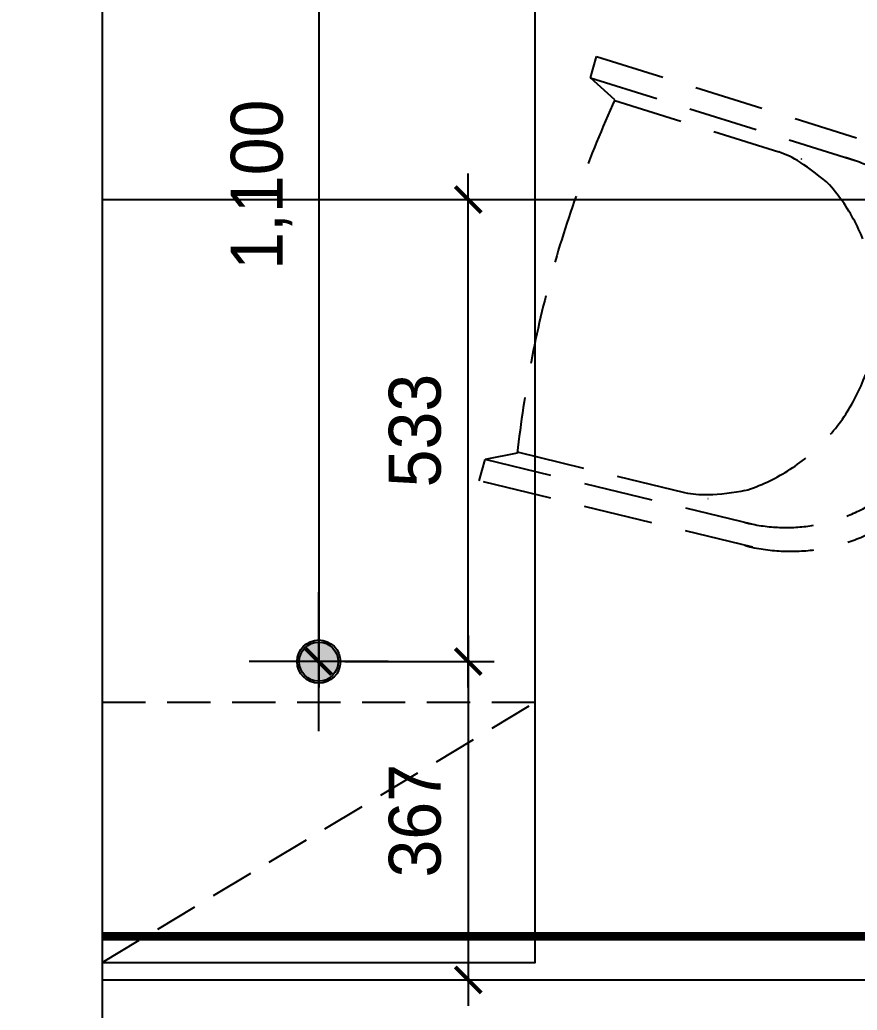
# Model space of a CAD drawing. Header units: millimetres. Extents: x 236955 to 308542, y 30900 to 88969.
# Drawn here: x 288870 to 289836, y 61020 to 62162 of the extents above; entities that cross this region are included whole.
import ezdxf

# ---------------------------------------------------------------- set-up
doc = ezdxf.new("R2010")
doc.units = ezdxf.units.MM
doc.header["$LTSCALE"] = 100
doc.header["$PDMODE"] = 3
for name, pattern in [('DASHED', [0.75, 0.5, -0.25]), ('DH-HID2', [1.2, 0.8, -0.4]), ('HID', [2.3, 1.5, -0.8])]:
    doc.linetypes.add(name, pattern=pattern)
doc.layers.get('DEFPOINTS').update_dxf_attribs({"color": 248})
for name, color, linetype in [('06-FUR', 6, 'Continuous'), ('06-LIGHT', 4, 'Continuous'), ('07-DIM WAL', 5, 'Continuous'), ('CEIL-LIGHT', 7, 'Continuous'), ('CO-BATH', 6, 'Continuous'), ('F-WALL1', 2, 'Continuous'), ('FU-FURM', 251, 'DH-HID2'), ('FUR', 8, 'DASHED'), ('RC-LIGHT', 7, 'Continuous')]:
    doc.layers.add(name, color=color, linetype=linetype)
doc.styles.add('HY 울릉도 L', font='')
doc.styles.get('HY 울릉도 L').set_extended_font_data('HY울릉도L')
doc.dimstyles.new('30', dxfattribs={"dimscale": 30, "dimtxt": 2, "dimasz": 1, "dimexe": 1, "dimexo": 1, "dimgap": 1, "dimtad": 1, "dimdec": 0, "dimrnd": 0.05, "dimdsep": 46, "dimlunit": 6, "dimtxsty": 'HY 울릉도 L', "dimblk": 'ARCHTICK', "dimcen": 2.5, "dimdle": 1, "dimclrd": 133, "dimclre": 133, "dimclrt": 30, "dimadec": 0, "dimazin": 0, "dimtfac": 1, "dimtdec": 0, "dimtix": 1, "dimtmove": 2, "dimatfit": 3, "dimldrblk": 'ARCHTICK', "dimfxl": 1, "dimlwd": -1, "dimlwe": -1, "dimarcsym": 0})

# ---------------------------------------------------------------- blocks, each defined once
blk = doc.blocks.new('flooor')
at = {"layer": 'F-WALL1'}
blk.add_lwpolyline([(263664.6, 60619.5), (262461.6, 60619.5), (262461.6, 60874.5), (262974.6, 60874.5), (262974.6, 65839.5), (262929.6, 65839.5), (262929.6, 65997.5), (263209.6, 65997.5), (263209.6, 65839.5), (263164.6, 65839.5), (263164.6, 60874.5), (263664.6, 60874.5), (263664.6, 60619.5), (263686.3, 60619.5)], dxfattribs=at)
blk = doc.blocks.new('vjswjdjeh')
at = {"layer": '06-FUR', "color": 8}
blk.add_lwpolyline([(326653.2, 57522), (326153.2, 57522), (326153.2, 54522), (326653.2, 54522)], close=True, dxfattribs=at)
at = {"layer": 'FU-FURM', "color": 8}
for p, q in [((326717.1, 55542.4), (326723.9, 55566.9)), ((326723.9, 55566.9), (327023.9, 55473.3)), ((326717.1, 55542.4), (327023.3, 55446.9)), ((326745.2, 55517.1), (326717.1, 55542.4)), ((326744.9, 55516), (326934.5, 55456.9)), ((326937.7, 55455.6), (326934.5, 55456.9)), ((326940.8, 55454.4), (326937.7, 55455.6)), ((326943.7, 55453.1), (326940.8, 55454.4)), ((326946.6, 55451.8), (326943.7, 55453.1)), ((326949.6, 55450.4), (326946.6, 55451.8)), ((326952.7, 55448.7), (326949.6, 55450.4)), ((326955.9, 55446.8), (326952.7, 55448.7)), ((326959.4, 55444.6), (326955.9, 55446.8)), ((326963.3, 55442.1), (326959.4, 55444.6)), ((326967.5, 55439.1), (326963.3, 55442.1)), ((326971.9, 55435.9), (326967.5, 55439.1)), ((326976.5, 55432.5), (326971.9, 55435.9)), ((326981, 55429.1), (326976.5, 55432.5)), ((326985.3, 55425.6), (326981, 55429.1)), ((326989.2, 55422.2), (326985.3, 55425.6)), ((326992.7, 55419), (326989.2, 55422.2)), ((326588.5, 55077.5), (326595.2, 55102)), ((326632.4, 55109.3), (326595.2, 55102)), ((326904.6, 55027.1), (326595.2, 55102)), ((326825.7, 55063.6), (326632.6, 55110.4)), ((326904.3, 55001), (326588.5, 55077.5)), ((326829.1, 55063), (326825.7, 55063.6)), ((326832.4, 55062.5), (326829.1, 55063)), ((326835.5, 55062.1), (326832.4, 55062.5)), ((326838.7, 55061.7), (326835.5, 55062.1)), ((326842, 55061.4), (326838.7, 55061.7)), ((326845.5, 55061.3), (326842, 55061.4)), ((326849.2, 55061.2), (326845.5, 55061.3)), ((326853.4, 55061.3), (326849.2, 55061.2)), ((326858, 55061.5), (326853.4, 55061.3)), ((326863.1, 55061.9), (326858, 55061.5)), ((326868.6, 55062.3), (326863.1, 55061.9)), ((326874.2, 55062.9), (326868.6, 55062.3)), ((326879.8, 55063.6), (326874.2, 55062.9)), ((326885.3, 55064.4), (326879.8, 55063.6)), ((326890.5, 55065.2), (326885.3, 55064.4)), ((326895.1, 55066.2), (326890.5, 55065.2))]:
    blk.add_line(p, q, dxfattribs=at)
for centre, radius, start, end in [((327954.9, 54962.9), 1330.6, 155.3867, 173.6824), ((326828.9, 55274.4), 218.5, 52.8129, 52.9357), ((326955.3, 55264.5), 194.3, 345.3727, 73.2489), ((326828.9, 55274.4), 218.5, 287.6585, 41.4107), ((326942.4, 55218), 194.3, 255.82, 343.6965), ((326947.8, 55209.9), 213.6, 255.8202, 343.6965), ((326828.9, 55274.4), 218.5, 276.1335, 276.2563)]:
    blk.add_arc(centre, radius, start, end, dxfattribs=at)
at = {"layer": 'FUR', "color": 8}
for p, q in [((326653.2, 54822), (326153.2, 54822)), ((326153.2, 54522), (326653.2, 54822))]:
    blk.add_line(p, q, dxfattribs=at)
blk.add_blockref('flooor', (62988.6, -6552.5))
blk = doc.blocks.new('1')
at = {"linetype": 'Continuous'}
h = blk.add_hatch(color=4, dxfattribs=at)
h.dxf.hatch_style = 1
edge = h.paths.add_edge_path()
edge.add_arc((11539653.5, -14273503.8), 37.5, 0, 360)
at = {"color": 1, "linetype": 'Continuous'}
for p, q in [((11539653.5, -14273637.1), (11539653.5, -14273370.5)), ((11539520.2, -14273503.8), (11539786.8, -14273503.8))]:
    blk.add_line(p, q, dxfattribs=at)
at = {"color": 4, "linetype": 'Continuous'}
for radius in [41.5, 37.5]:
    blk.add_circle((11539653.5, -14273503.8), radius, dxfattribs=at)
blk = doc.blocks.new('_ArchTick')
at = {"color": 0, "linetype": 'ByBlock', "const_width": 0.15}
blk.add_lwpolyline([(-0.5, -0.5), (0.5, 0.5)], dxfattribs=at)
blk = doc.blocks.new('*D206')
at = {"layer": '07-DIM WAL', "color": 133}
for p, q in [((289214.6, 62551.5), (289214.6, 61391.5)), ((289244.6, 62521.5), (289244.6, 62521.5)), ((289244.6, 61421.5), (289244.6, 61421.5))]:
    blk.add_line(p, q, dxfattribs=at)
at = {"layer": 'DEFPOINTS', "color": 0}
for p in [(289214.6, 62521.5), (289214.6, 61421.5), (289214.6, 61421.5)]:
    blk.add_point(p, dxfattribs=at)
at = {"layer": '07-DIM WAL', "color": 133, "xscale": 30, "yscale": 30, "zscale": 30}
for p, rotation in [((289214.6, 62521.5), 90), ((289214.6, 61421.5), 270)]:
    blk.add_blockref('_ArchTick', p, dxfattribs=dict(at, rotation=rotation))
at = {"layer": '07-DIM WAL', "color": 30, "insert": (289148.7, 61971.5), "char_height": 60, "attachment_point": 5, "rotation": 90, "style": 'HY 울릉도 L'}
blk.add_mtext('1,100', dxfattribs=at)
blk = doc.blocks.new('*D212')
at = {"layer": '07-DIM WAL', "color": 133}
for p, q in [((289387.2, 61391.5), (289387.2, 61984.5)), ((289244.6, 61954.5), (289417.2, 61954.5)), ((289244.6, 61421.5), (289417.2, 61421.5))]:
    blk.add_line(p, q, dxfattribs=at)
at = {"layer": 'DEFPOINTS', "color": 0}
for p in [(289214.6, 61954.5), (289387.2, 61954.5), (289214.6, 61421.5)]:
    blk.add_point(p, dxfattribs=at)
at = {"layer": '07-DIM WAL', "color": 133, "xscale": 30, "yscale": 30, "zscale": 30}
for p, rotation in [((289387.2, 61954.5), 90), ((289387.2, 61421.5), 270)]:
    blk.add_blockref('_ArchTick', p, dxfattribs=dict(at, rotation=rotation))
at = {"layer": '07-DIM WAL', "color": 30, "insert": (289325.9, 61688), "char_height": 60, "attachment_point": 5, "rotation": 90, "style": 'HY 울릉도 L'}
blk.add_mtext('533', dxfattribs=at)
blk = doc.blocks.new('*D213')
at = {"layer": '07-DIM WAL', "color": 133}
for p, q in [((289387.2, 61451.5), (289387.2, 61024.5)), ((289244.6, 61421.5), (289417.2, 61421.5)), ((289227.9, 61054.5), (289417.2, 61054.5))]:
    blk.add_line(p, q, dxfattribs=at)
at = {"layer": 'DEFPOINTS', "color": 0}
for p in [(289214.6, 61421.5), (289197.9, 61054.5), (289387.2, 61054.5)]:
    blk.add_point(p, dxfattribs=at)
at = {"layer": '07-DIM WAL', "color": 133, "xscale": 30, "yscale": 30, "zscale": 30}
for p, rotation in [((289387.2, 61421.5), 90), ((289387.2, 61054.5), 270)]:
    blk.add_blockref('_ArchTick', p, dxfattribs=dict(at, rotation=rotation))
at = {"layer": '07-DIM WAL', "color": 30, "insert": (289325.9, 61238), "char_height": 60, "attachment_point": 5, "rotation": 90, "style": 'HY 울릉도 L'}
blk.add_mtext('367', dxfattribs=at)

msp = doc.modelspace()

# ---------------------------------------------------------------- linework, layer by layer
at = {"layer": '06-LIGHT', "color": 10, "linetype": 'HID', "const_width": 10}
msp.add_lwpolyline([(288964.6, 61104.5), (292264.6, 61104.5)], dxfattribs=at)
at = {"layer": 'CEIL-LIGHT'}
for p, q in [((288964.6, 61954.5), (292264.6, 61954.5)), ((288964.6, 61054.5), (292264.6, 61054.5))]:
    msp.add_line(p, q, dxfattribs=at)

# ---------------------------------------------------------------- block references
at = {"layer": 'CO-BATH'}
msp.add_blockref('vjswjdjeh', (-37188.6, 6552.5), dxfattribs=at)
at = {"layer": 'RC-LIGHT', "xscale": 0.6024096385271789, "yscale": 0.6024096385271789, "zscale": 0.6024096385271789, "rotation": 90.00000000000001}
msp.add_blockref('1', (-8309281.6, -6890177), dxfattribs=at)

# ---------------------------------------------------------------- dimensions: what is measured, and where the dimension line sits
at = {"layer": '07-DIM WAL'}
for base, p1, p2, picture, middle in [((289214.6, 61421.5), (289214.6, 62521.5), (289214.6, 61421.5), '*D206', (289148.7, 61971.5)), ((289387.2, 61954.5), (289214.6, 61421.5), (289214.6, 61954.5), '*D212', (289325.9, 61688)), ((289387.2, 61054.5), (289214.6, 61421.5), (289197.9, 61054.5), '*D213', (289325.9, 61238))]:
    dim = msp.add_linear_dim(base=base, p1=p1, p2=p2, angle=90, dimstyle='30', dxfattribs=at)
    dim.commit()
    dim.dimension.update_dxf_attribs({"geometry": picture, "text_midpoint": middle})

doc.saveas('drawing.dxf')
